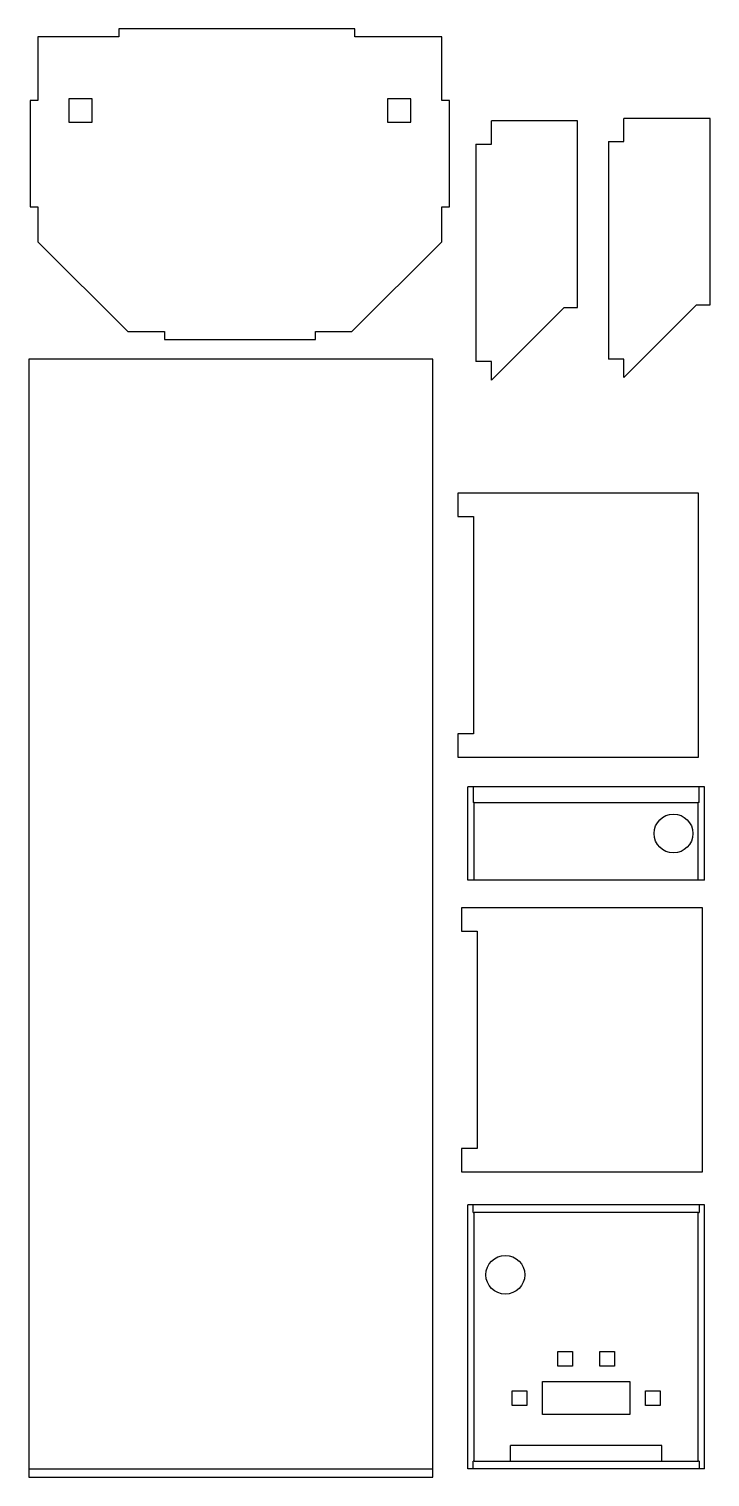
# Model space of a CAD drawing. Header units: inches. Extents: x 0.9 to 22.8, y 0.7 to 47.4.
import ezdxf

# ---------------------------------------------------------------- set-up
doc = ezdxf.new("R2010")
doc.units = ezdxf.units.IN
doc.header["$MEASUREMENT"] = 0

msp = doc.modelspace()

# ---------------------------------------------------------------- linework, layer by layer
at = {"color": 7, "linetype": 'Continuous', "lineweight": 25}
for p, q in [((1.184, 47.113), (1.184, 45.057)), ((3.786, 47.113), (1.184, 47.113)), ((3.786, 47.363), (3.786, 47.113)), ((11.38, 47.363), (3.786, 47.363)), ((11.38, 47.113), (11.38, 47.363)), ((14.184, 47.113), (11.38, 47.113)), ((14.184, 45.057), (14.184, 47.113)), ((0.934, 45.057), (0.934, 41.632)), ((1.184, 45.057), (0.934, 45.057)), ((2.934, 45.113), (2.184, 45.113)), ((2.184, 45.113), (2.184, 44.363)), ((2.934, 44.363), (2.934, 45.113)), ((13.184, 45.113), (12.434, 45.113)), ((12.434, 45.113), (12.434, 44.363)), ((13.184, 44.363), (13.184, 45.113)), ((14.434, 45.057), (14.184, 45.057)), ((14.434, 41.632), (14.434, 45.057)), ((2.184, 44.363), (2.934, 44.363)), ((12.434, 44.363), (13.184, 44.363)), ((15.779, 43.649), (15.779, 44.399)), ((18.55, 44.399), (15.779, 44.399)), ((18.55, 38.39), (18.55, 44.399)), ((20.045, 43.734), (20.045, 44.484)), ((22.816, 44.484), (20.045, 44.484)), ((22.816, 38.475), (22.816, 44.484)), ((15.279, 43.649), (15.779, 43.649)), ((15.279, 43.649), (15.279, 36.649)), ((19.545, 43.734), (20.045, 43.734)), ((19.545, 43.734), (19.545, 36.734)), ((0.934, 41.632), (1.184, 41.632)), ((1.184, 41.632), (1.184, 40.51)), ((14.184, 41.632), (14.434, 41.632)), ((14.184, 40.51), (14.184, 41.632)), ((1.184, 40.51), (4.081, 37.615)), ((11.287, 37.615), (14.184, 40.51)), ((15.779, 36.049), (18.119, 38.39)), ((18.119, 38.39), (18.55, 38.39)), ((20.045, 36.134), (22.385, 38.475)), ((22.385, 38.475), (22.816, 38.475)), ((4.081, 37.615), (5.253, 37.615)), ((5.253, 37.615), (5.253, 37.365)), ((5.253, 37.365), (10.118, 37.365)), ((10.118, 37.615), (11.287, 37.615)), ((10.118, 37.365), (10.118, 37.615)), ((13.896, 36.731), (0.896, 36.731)), ((0.896, 36.731), (0.896, 0.981)), ((13.896, 0.981), (13.896, 36.731)), ((15.779, 36.649), (15.279, 36.649)), ((15.779, 36.049), (15.779, 36.649)), ((20.045, 36.734), (19.545, 36.734)), ((20.045, 36.134), (20.045, 36.734)), ((22.448, 32.412), (14.698, 32.412)), ((14.698, 32.412), (14.698, 31.662)), ((22.448, 23.912), (22.448, 32.412)), ((14.698, 31.662), (15.198, 31.662)), ((15.198, 31.662), (15.198, 24.662)), ((15.198, 24.662), (14.698, 24.662)), ((14.698, 24.662), (14.698, 23.912)), ((14.698, 23.912), (22.448, 23.912)), ((15.019, 19.954), (15.019, 22.954)), ((15.188, 22.954), (15.019, 22.954)), ((15.188, 22.954), (15.188, 22.454)), ((22.47, 22.954), (15.188, 22.954)), ((22.639, 22.954), (22.47, 22.954)), ((22.47, 22.454), (22.47, 22.954)), ((22.639, 19.954), (22.639, 22.954)), ((15.226, 22.454), (15.188, 22.454)), ((15.226, 19.954), (15.226, 22.454)), ((15.226, 22.454), (22.432, 22.454)), ((22.432, 19.954), (22.432, 22.454)), ((22.47, 22.454), (22.432, 22.454)), ((15.226, 19.954), (15.019, 19.954)), ((22.432, 19.954), (15.226, 19.954)), ((22.639, 19.954), (22.432, 19.954)), ((22.572, 19.063), (14.822, 19.063)), ((14.822, 19.063), (14.822, 18.313)), ((22.572, 10.563), (22.572, 19.063)), ((14.822, 18.313), (15.322, 18.313)), ((15.322, 18.313), (15.322, 11.313)), ((15.322, 11.313), (14.822, 11.313)), ((14.822, 11.313), (14.822, 10.563)), ((14.822, 10.563), (22.572, 10.563)), ((15.02, 0.995), (15.02, 9.495)), ((15.189, 9.495), (15.02, 9.495)), ((15.189, 9.245), (15.189, 9.495)), ((22.471, 9.495), (15.189, 9.495)), ((22.471, 9.495), (22.471, 9.245)), ((22.64, 9.495), (22.471, 9.495)), ((22.64, 0.995), (22.64, 9.495)), ((15.189, 9.245), (15.227, 9.245)), ((15.227, 1.245), (15.227, 9.245)), ((22.433, 9.245), (15.227, 9.245)), ((22.433, 1.245), (22.433, 9.245)), ((22.433, 9.245), (22.471, 9.245)), ((17.92, 4.775), (18.39, 4.775)), ((17.92, 4.305), (17.92, 4.775)), ((18.39, 4.775), (18.39, 4.305)), ((19.27, 4.775), (19.74, 4.775)), ((19.27, 4.305), (19.27, 4.775)), ((19.74, 4.775), (19.74, 4.305)), ((18.39, 4.305), (17.92, 4.305)), ((19.74, 4.305), (19.27, 4.305)), ((17.42, 3.805), (20.24, 3.805)), ((17.42, 2.745), (17.42, 3.805)), ((20.24, 3.805), (20.24, 2.745)), ((16.45, 3.51), (16.92, 3.51)), ((16.45, 3.04), (16.45, 3.51)), ((16.92, 3.51), (16.92, 3.04)), ((20.74, 3.51), (21.21, 3.51)), ((20.74, 3.04), (20.74, 3.51)), ((21.21, 3.51), (21.21, 3.04)), ((16.92, 3.04), (16.45, 3.04)), ((21.21, 3.04), (20.74, 3.04)), ((20.24, 2.745), (17.42, 2.745)), ((16.399, 1.245), (16.399, 1.745)), ((21.264, 1.745), (16.399, 1.745)), ((21.264, 1.245), (21.264, 1.745)), ((13.896, 0.981), (0.896, 0.981)), ((0.896, 0.981), (0.896, 0.731)), ((13.896, 0.731), (13.896, 0.981)), ((15.189, 0.995), (15.02, 0.995)), ((15.227, 1.245), (15.189, 1.245)), ((15.189, 0.995), (15.189, 1.245)), ((22.471, 0.995), (15.189, 0.995)), ((15.227, 1.245), (16.399, 1.245)), ((16.399, 1.245), (21.264, 1.245)), ((21.264, 1.245), (22.433, 1.245)), ((22.471, 1.245), (22.433, 1.245)), ((22.471, 1.245), (22.471, 0.995)), ((22.64, 0.995), (22.471, 0.995)), ((0.896, 0.731), (13.896, 0.731))]:
    msp.add_line(p, q, dxfattribs=at)
for centre in [(21.639, 21.454), (16.227, 7.245)]:
    msp.add_circle(centre, 0.625, dxfattribs=at)

doc.saveas('drawing.dxf')
